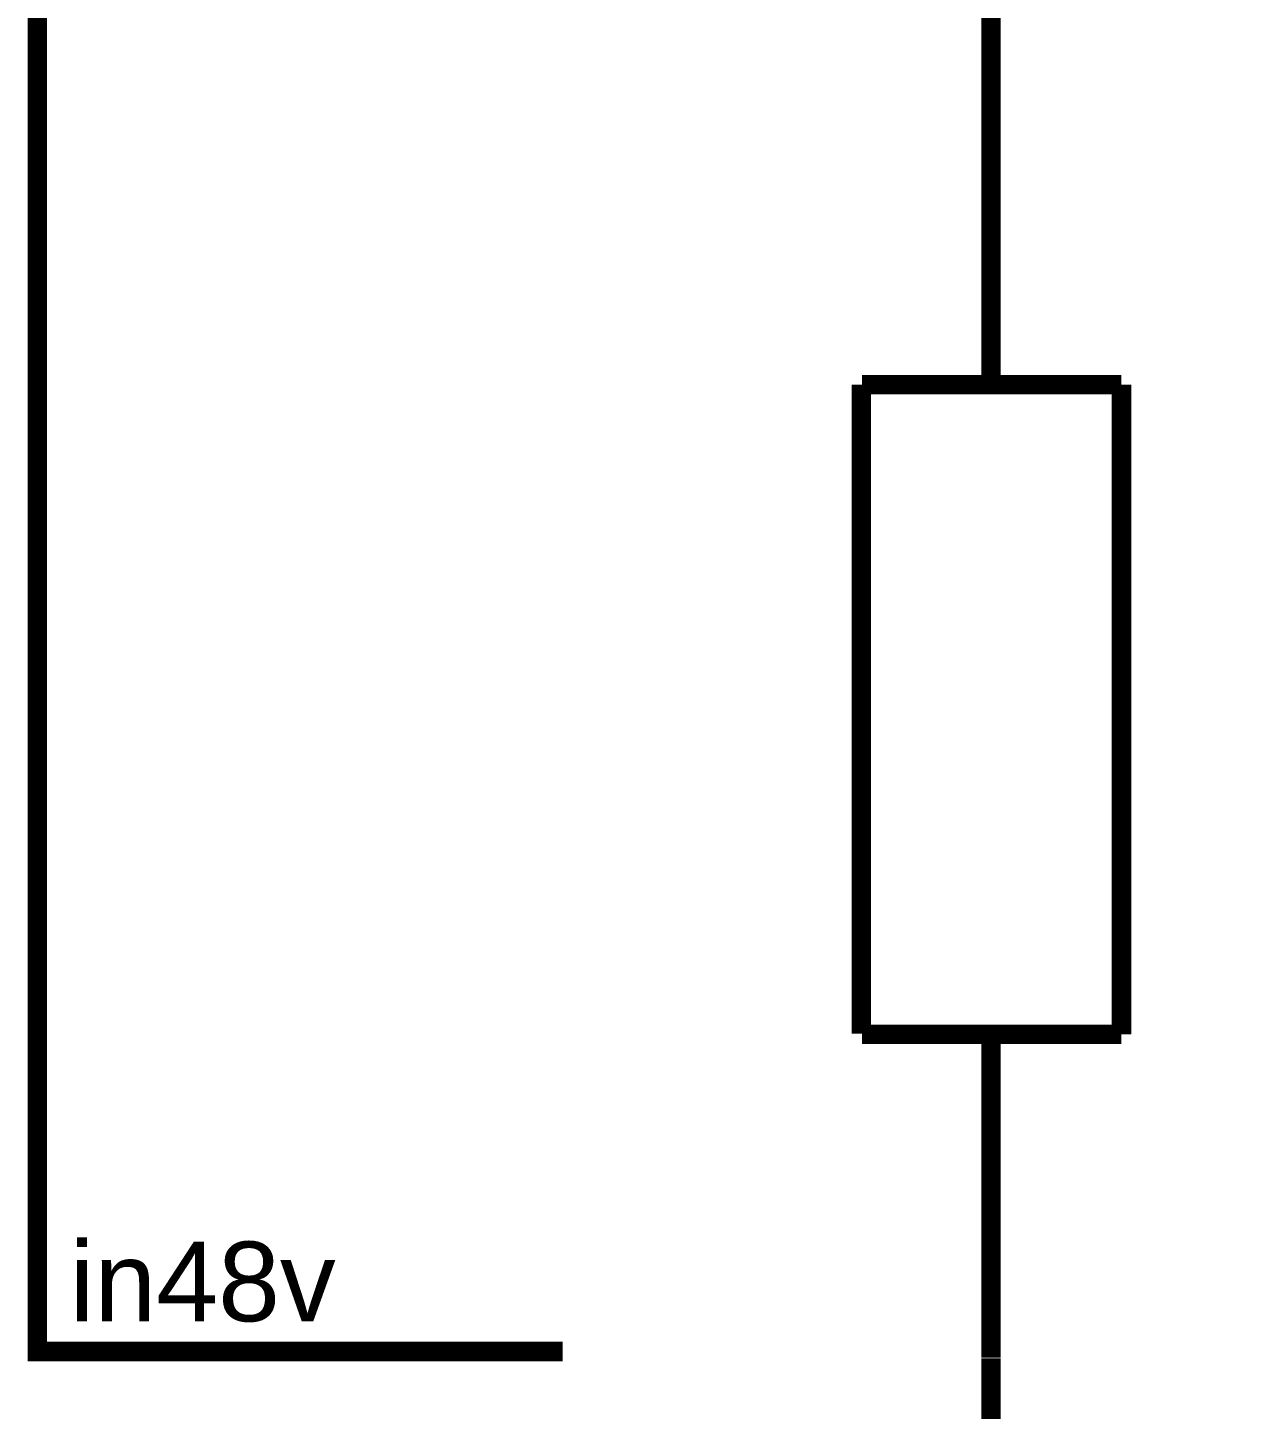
# Model space of a CAD drawing. Header units: millimetres. Extents: x 0 to 594, y 0 to 420.
# Drawn here: x 329.73 to 348.61, y 334.1 to 355.4 of the extents above; entities that cross this region are included whole.
import ezdxf

# ---------------------------------------------------------------- set-up
doc = ezdxf.new("R2010")
doc.units = ezdxf.units.MM
doc.layers.add('Sheet', color=255, linetype='Continuous')
doc.styles.get("Standard").update_dxf_attribs({"font": 'arial.ttf'})

msp = doc.modelspace()

# ---------------------------------------------------------------- linework, layer by layer
at = {"layer": 'Sheet', "color": 0, "const_width": 0.3}
for points in [[(329.881, 368.49), (329.881, 334.992), (337.977, 334.992)], [(344.581, 354.89), (344.581, 356.795), (344.581, 358.499)], [(344.581, 354.89), (344.581, 349.894)], [(344.581, 349.894), (344.581, 354.89)], [(342.581, 349.894), (342.581, 339.893)], [(342.591, 349.894), (346.592, 349.894)], [(346.592, 339.882), (346.592, 349.894)], [(346.592, 339.882), (342.591, 339.882)], [(344.581, 339.893), (344.581, 334.897)], [(344.581, 339.893), (344.581, 334.897)], [(366.318, 336.516), (366.318, 332.897), (366.276, 332.897), (344.581, 332.897), (344.581, 334.887)]]:
    msp.add_lwpolyline(points, dxfattribs=at)

# ---------------------------------------------------------------- texts
at = {"layer": 'Sheet', "color": 0}
msp.add_text('in48v', height=1.2277, dxfattribs=at).set_placement((330.379, 335.458))

doc.saveas('drawing.dxf')
